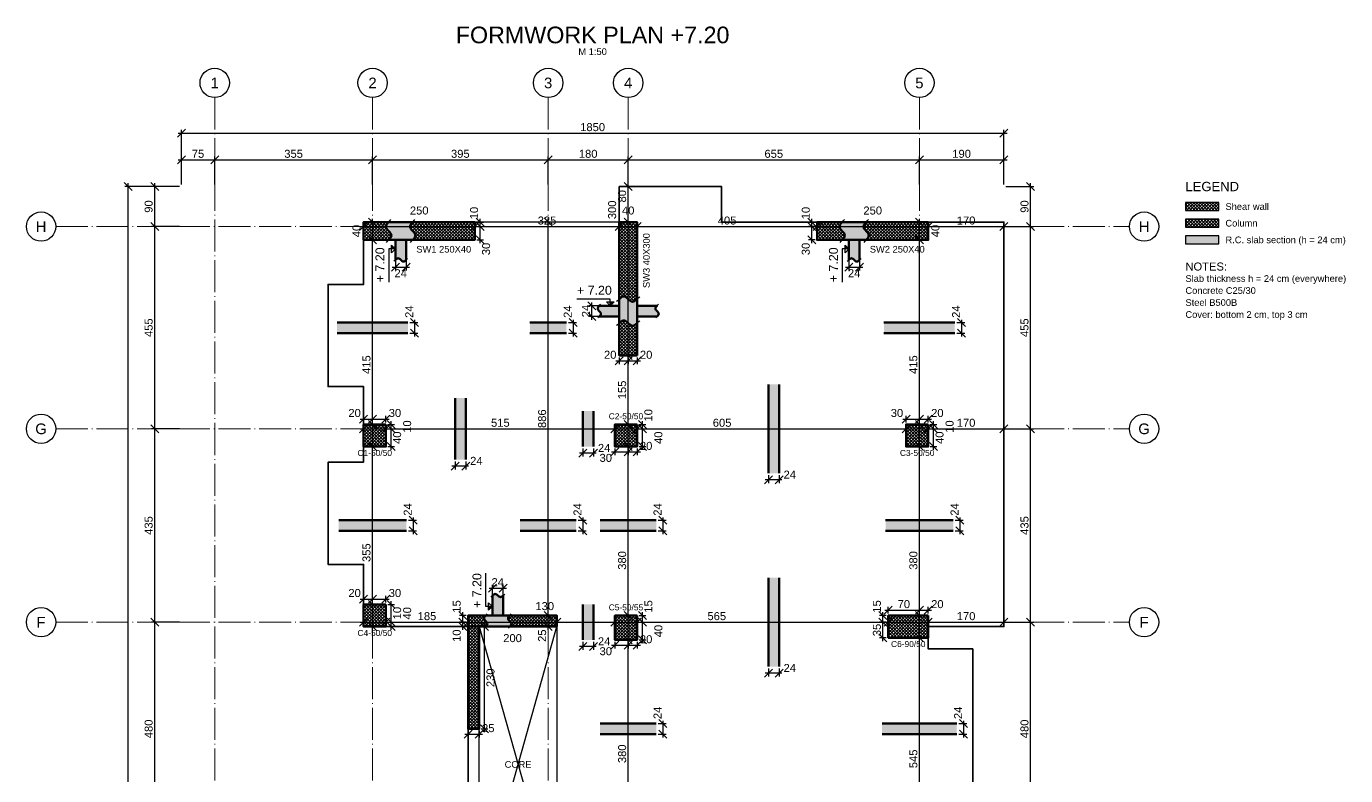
# Model space of a CAD drawing. Header units: millimetres. Extents: x -404 to 6018, y -5139 to 7890.
# Drawn here: x -349 to 2619, y 6205 to 7890 of the extents above; entities that cross this region are included whole.
import ezdxf
from ezdxf.enums import TextEntityAlignment as Align

# ---------------------------------------------------------------- set-up
doc = ezdxf.new("R2010")
doc.units = ezdxf.units.MM
doc.linetypes.add('ZWCAD_ISO04W100', pattern=[30.5, 24, -3, 0.5, -3])
for name, color, linetype, lineweight in [('AXIS LINES', 255, 'ZWCAD_ISO04W100', 13), ('COLUMN', 140, 'Continuous', 53), ('SLAB', 3, 'Continuous', 35), ('WALL', 10, 'Continuous', 53)]:
    doc.layers.add(name, color=color, linetype=linetype, lineweight=lineweight)
for name, color, linetype in [('FW_AXIS', 7, 'Continuous'), ('FW_COLUMN_HATCH', 8, 'Continuous'), ('FW_DIM', 7, 'Continuous'), ('FW_OPENING', 1, 'Continuous'), ('FW_SLAB_SECTION', 8, 'Continuous'), ('FW_TEXT', 7, 'Continuous'), ('FW_WALL_HATCH', 8, 'Continuous'), ('FW_WALL_SECTION', 8, 'Continuous'), ('OPENING', 7, 'Continuous')]:
    doc.layers.add(name, color=color, linetype=linetype)
doc.styles.add('REBAR_TXT', font='arial.ttf')
doc.styles.get("Standard").update_dxf_attribs({"font": 'arial.ttf'})
doc.dimstyles.new('FW_DIM', dxfattribs={"dimtxt": 18, "dimasz": 9, "dimexe": 7.5, "dimexo": 4.5, "dimgap": 4.5, "dimtad": 1, "dimdec": 0, "dimtxsty": 'Standard', "dimtsz": 9, "dimcen": 2.5, "dimdle": 7.5, "dimclrd": 256, "dimclre": 256, "dimclrt": 7, "dimazin": 3, "dimtfac": 1, "dimtmove": 2, "dimatfit": 3})

# ---------------------------------------------------------------- blocks, each defined once
blk = doc.blocks.new('_Oblique')
at = {"color": 0, "linetype": 'ByBlock', "lineweight": -2}
blk.add_line((-0.5, -0.5), (0.5, 0.5), dxfattribs=at)
blk = doc.blocks.new('*D154')
for p, q in [((402.5, 6550.1), (467.5, 6550.1)), ((410, 6554.6), (410, 6557.6)), ((460, 6554.6), (460, 6557.6))]:
    blk.add_line(p, q)
at = {"layer": 'Defpoints'}
for p in [(410, 6550.1), (410, 6550.1), (460, 6550.1)]:
    blk.add_point(p, dxfattribs=at)
at = {"layer": 'FW_DIM', "xscale": 18, "yscale": 18}
for p in [(410, 6550.1), (460, 6550.1)]:
    blk.add_blockref('_OBLIQUE', p, dxfattribs=at)
blk = doc.blocks.new('*D158')
for p, q in [((967.5, 6550.1), (1032.5, 6550.1)), ((975, 6554.6), (975, 6557.6)), ((1025, 6554.6), (1025, 6557.6))]:
    blk.add_line(p, q)
at = {"layer": 'Defpoints'}
for p in [(975, 6550.1), (975, 6550.1), (1025, 6550.1)]:
    blk.add_point(p, dxfattribs=at)
at = {"layer": 'FW_DIM', "xscale": 18, "yscale": 18}
for p in [(975, 6550.1), (1025, 6550.1)]:
    blk.add_blockref('_OBLIQUE', p, dxfattribs=at)
blk = doc.blocks.new('*D160')
for p, q in [((1582.5, 6550.1), (1687.5, 6550.1)), ((1590, 6554.6), (1590, 6557.6)), ((1680, 6554.6), (1680, 6557.6))]:
    blk.add_line(p, q)
at = {"layer": 'Defpoints'}
for p in [(1590, 6550.1), (1590, 6550.1), (1680, 6550.1)]:
    blk.add_point(p, dxfattribs=at)
at = {"layer": 'FW_DIM', "xscale": 18, "yscale": 18}
for p in [(1590, 6550.1), (1680, 6550.1)]:
    blk.add_blockref('_OBLIQUE', p, dxfattribs=at)
blk = doc.blocks.new('*D162')
for p, q in [((402.4, 6985.1), (467.5, 6985.1)), ((409.9, 6989.6), (409.9, 6992.6)), ((460, 6989.6), (460, 6992.6))]:
    blk.add_line(p, q)
at = {"layer": 'Defpoints'}
for p in [(409.9, 6985.1), (409.9, 6985.1), (460, 6985.1)]:
    blk.add_point(p, dxfattribs=at)
at = {"layer": 'FW_DIM', "xscale": 18, "yscale": 18}
for p in [(409.9, 6985.1), (460, 6985.1)]:
    blk.add_blockref('_OBLIQUE', p, dxfattribs=at)
blk = doc.blocks.new('*D164')
for p, q in [((967.5, 6985.1), (1032.5, 6985.1)), ((975, 6989.6), (975, 6992.6)), ((1025, 6989.6), (1025, 6992.6))]:
    blk.add_line(p, q)
at = {"layer": 'Defpoints'}
for p in [(975, 6985.1), (975, 6985.1), (1025, 6985.1)]:
    blk.add_point(p, dxfattribs=at)
at = {"layer": 'FW_DIM', "xscale": 18, "yscale": 18}
for p in [(975, 6985.1), (1025, 6985.1)]:
    blk.add_blockref('_OBLIQUE', p, dxfattribs=at)
blk = doc.blocks.new('*D166')
for p, q in [((1622.5, 6985.1), (1687.5, 6985.1)), ((1630, 6989.6), (1630, 6992.6)), ((1680, 6989.6), (1680, 6992.6))]:
    blk.add_line(p, q)
at = {"layer": 'Defpoints'}
for p in [(1630, 6985.1), (1630, 6985.1), (1680, 6985.1)]:
    blk.add_point(p, dxfattribs=at)
at = {"layer": 'FW_DIM', "xscale": 18, "yscale": 18}
for p in [(1630, 6985.1), (1680, 6985.1)]:
    blk.add_blockref('_OBLIQUE', p, dxfattribs=at)
blk = doc.blocks.new('*D184')
for p, q in [((425.5, 6590.1), (422.5, 6590.1)), ((430, 6532.6), (430, 6597.6)), ((425.5, 6540.1), (422.5, 6540.1))]:
    blk.add_line(p, q)
at = {"layer": 'Defpoints'}
for p in [(430, 6590.1), (430, 6540.1), (430, 6540.1)]:
    blk.add_point(p, dxfattribs=at)
at = {"layer": 'FW_DIM', "xscale": 18, "yscale": 18, "rotation": 90}
for p in [(430, 6590.1), (430, 6540.1)]:
    blk.add_blockref('_OBLIQUE', p, dxfattribs=at)
blk = doc.blocks.new('*D186')
for p, q in [((425.5, 6995.1), (422.5, 6995.1)), ((430, 6937.6), (430, 7002.6)), ((425.5, 6945.1), (422.5, 6945.1))]:
    blk.add_line(p, q)
at = {"layer": 'Defpoints'}
for p in [(430, 6995.1), (430, 6945.1), (430, 6945.1)]:
    blk.add_point(p, dxfattribs=at)
at = {"layer": 'FW_DIM', "xscale": 18, "yscale": 18, "rotation": 90}
for p in [(430, 6995.1), (430, 6945.1)]:
    blk.add_blockref('_OBLIQUE', p, dxfattribs=at)
blk = doc.blocks.new('*D202')
for p, q in [((1000.5, 6565.1), (997.5, 6565.1)), ((1005, 6502.6), (1005, 6572.6)), ((1000.5, 6510.1), (997.5, 6510.1))]:
    blk.add_line(p, q)
at = {"layer": 'Defpoints'}
for p in [(1005, 6565.1), (1005, 6510.1), (1005, 6510.1)]:
    blk.add_point(p, dxfattribs=at)
at = {"layer": 'FW_DIM', "xscale": 18, "yscale": 18, "rotation": 90}
for p in [(1005, 6565.1), (1005, 6510.1)]:
    blk.add_blockref('_OBLIQUE', p, dxfattribs=at)
blk = doc.blocks.new('*D204')
for p, q in [((1000.5, 6995.1), (997.5, 6995.1)), ((1005, 6937.6), (1005, 7002.6)), ((1000.5, 6945.1), (997.5, 6945.1))]:
    blk.add_line(p, q)
at = {"layer": 'Defpoints'}
for p in [(1005, 6995.1), (1005, 6945.1), (1005, 6945.1)]:
    blk.add_point(p, dxfattribs=at)
at = {"layer": 'FW_DIM', "xscale": 18, "yscale": 18, "rotation": 90}
for p in [(1005, 6995.1), (1005, 6945.1)]:
    blk.add_blockref('_OBLIQUE', p, dxfattribs=at)
blk = doc.blocks.new('*D214')
for p, q in [((1655.5, 6565.1), (1652.5, 6565.1)), ((1660, 6507.6), (1660, 6572.6)), ((1655.5, 6515.1), (1652.5, 6515.1))]:
    blk.add_line(p, q)
at = {"layer": 'Defpoints'}
for p in [(1660, 6565.1), (1660, 6515.1), (1660, 6515.1)]:
    blk.add_point(p, dxfattribs=at)
at = {"layer": 'FW_DIM', "xscale": 18, "yscale": 18, "rotation": 90}
for p in [(1660, 6565.1), (1660, 6515.1)]:
    blk.add_blockref('_OBLIQUE', p, dxfattribs=at)
blk = doc.blocks.new('*D216')
for p, q in [((1655.5, 6995.1), (1652.5, 6995.1)), ((1660, 6937.6), (1660, 7002.6)), ((1655.5, 6945.1), (1652.5, 6945.1))]:
    blk.add_line(p, q)
at = {"layer": 'Defpoints'}
for p in [(1660, 6995.1), (1660, 6945.1), (1660, 6945.1)]:
    blk.add_point(p, dxfattribs=at)
at = {"layer": 'FW_DIM', "xscale": 18, "yscale": 18, "rotation": 90}
for p in [(1660, 6995.1), (1660, 6945.1)]:
    blk.add_blockref('_OBLIQUE', p, dxfattribs=at)

msp = doc.modelspace()

# ---------------------------------------------------------------- hatches: boundary and pattern name
at = {"layer": 'FW_COLUMN_HATCH'}
h = msp.add_hatch(dxfattribs=at)
h.set_pattern_fill('ANSI37', scale=1.6)
h.paths.add_polyline_path([(2333.4, 7438.7), (2333.4, 7456.7), (2258.4, 7456.7), (2258.4, 7438.7), (2333.4, 7438.7)])
h = msp.add_hatch(dxfattribs=at)
h.set_pattern_fill('ANSI37', scale=1.6)
h.paths.add_polyline_path([(460, 6995.1), (460, 6945.1), (410, 6945.1), (410, 6995.1), (460, 6995.1), (460, 6995.1)])
h = msp.add_hatch(dxfattribs=at)
h.set_pattern_fill('ANSI37', scale=1.6)
h.paths.add_polyline_path([(1025, 6995.1), (1025, 6945.1), (975, 6945.1), (975, 6995.1), (1025, 6995.1), (1025, 6995.1)])
h = msp.add_hatch(dxfattribs=at)
h.set_pattern_fill('ANSI37', scale=1.6)
h.paths.add_polyline_path([(1680, 6995.1), (1680, 6945.1), (1630, 6945.1), (1630, 6995.1), (1680, 6995.1), (1680, 6995.1)])
h = msp.add_hatch(dxfattribs=at)
h.set_pattern_fill('ANSI37', scale=1.6)
h.paths.add_polyline_path([(460, 6590.1), (460, 6540.1), (410, 6540.1), (410, 6590.1), (460, 6590.1), (460, 6590.1)])
h = msp.add_hatch(dxfattribs=at)
h.set_pattern_fill('ANSI37', scale=1.6)
h.paths.add_polyline_path([(1025, 6565.1), (1025, 6510.1), (975, 6510.1), (975, 6565.1), (1025, 6565.1)])
h = msp.add_hatch(dxfattribs=at)
h.set_pattern_fill('ANSI37', scale=1.6)
h.paths.add_polyline_path([(1680, 6565.1), (1680, 6515.1), (1590, 6515.1), (1590, 6565.1), (1680, 6565.1)])
at = {"layer": 'FW_SLAB_SECTION'}
h = msp.add_hatch(color=8, dxfattribs=at)
h.dxf.hatch_style = 1
h.paths.add_polyline_path([(2333.4, 7401.2), (2333.4, 7419.2), (2258.4, 7419.2), (2258.4, 7401.2), (2333.4, 7401.2)])
h = msp.add_hatch(color=8, dxfattribs=at)
h.dxf.hatch_style = 1
h.paths.add_polyline_path([(509.6, 7200.6), (509.6, 7224.6), (350.4, 7224.6), (350.4, 7200.6), (509.6, 7200.6)])
h = msp.add_hatch(color=8, dxfattribs=at)
h.dxf.hatch_style = 1
h.paths.add_polyline_path([(866, 7200.6), (866, 7224.6), (784.1, 7224.6), (784.1, 7200.6), (866, 7200.6)])
h = msp.add_hatch(color=8, dxfattribs=at)
h.dxf.hatch_style = 1
h.paths.add_polyline_path([(1739.6, 7200.6), (1739.6, 7224.6), (1580.4, 7224.6), (1580.4, 7200.6), (1739.6, 7200.6)])
h = msp.add_hatch(color=8, dxfattribs=at)
h.dxf.hatch_style = 1
h.paths.add_polyline_path([(1344.5, 6885.1), (1344.5, 7085.1), (1320.5, 7085.1), (1320.5, 6885.1), (1344.5, 6885.1)])
h = msp.add_hatch(color=8, dxfattribs=at)
h.dxf.hatch_style = 1
h.paths.add_polyline_path([(639.5, 6916), (639.5, 7054.2), (615.5, 7054.2), (615.5, 6916), (639.5, 6916)])
h = msp.add_hatch(color=8, dxfattribs=at)
h.dxf.hatch_style = 1
h.paths.add_polyline_path([(927, 6945.1), (927, 7025.1), (903, 7025.1), (903, 6945.1), (927, 6945.1)])
h = msp.add_hatch(color=8, dxfattribs=at)
h.dxf.hatch_style = 1
h.paths.add_polyline_path([(506.1, 6755.6), (506.1, 6779.6), (353.9, 6779.6), (353.9, 6755.6), (506.1, 6755.6)])
h = msp.add_hatch(color=8, dxfattribs=at)
h.dxf.hatch_style = 1
h.paths.add_polyline_path([(888, 6755.6), (888, 6779.6), (762, 6779.6), (762, 6755.6), (888, 6755.6)])
h = msp.add_hatch(color=8, dxfattribs=at)
h.dxf.hatch_style = 1
h.paths.add_polyline_path([(1068, 6755.6), (1068, 6779.6), (942, 6779.6), (942, 6755.6), (1068, 6755.6)])
h = msp.add_hatch(color=8, dxfattribs=at)
h.dxf.hatch_style = 1
h.paths.add_polyline_path([(1736.1, 6755.6), (1736.1, 6779.6), (1583.9, 6779.6), (1583.9, 6755.6), (1736.1, 6755.6)])
h = msp.add_hatch(color=8, dxfattribs=at)
h.dxf.hatch_style = 1
h.paths.add_polyline_path([(1344.5, 6450.1), (1344.5, 6650.1), (1320.5, 6650.1), (1320.5, 6450.1), (1344.5, 6450.1)])
h = msp.add_hatch(color=8, dxfattribs=at)
h.dxf.hatch_style = 1
h.paths.add_polyline_path([(927, 6510.1), (927, 6590.1), (903, 6590.1), (903, 6510.1), (927, 6510.1)])
h = msp.add_hatch(color=8, dxfattribs=at)
h.dxf.hatch_style = 1
h.paths.add_polyline_path([(1068, 6298.1), (1068, 6322.1), (942, 6322.1), (942, 6298.1), (1068, 6298.1)])
h = msp.add_hatch(color=8, dxfattribs=at)
h.dxf.hatch_style = 1
h.paths.add_polyline_path([(1744, 6298.1), (1744, 6322.1), (1576, 6322.1), (1576, 6298.1), (1744, 6298.1)])
at = {"layer": 'FW_WALL_HATCH'}
h = msp.add_hatch(dxfattribs=at)
h.set_pattern_fill('ANSI37', scale=1.6)
h.paths.add_polyline_path([(2333.4, 7476.2), (2333.4, 7494.2), (2258.4, 7494.2), (2258.4, 7476.2), (2333.4, 7476.2)])
h = msp.add_hatch(dxfattribs=at)
h.set_pattern_fill('ANSI37', scale=1.6)
h.paths.add_polyline_path([(410, 7410.1), (410, 7450.1), (466.3, 7450.1), (464, 7447.6), (462.1, 7445.1), (460.8, 7442.6), (460.3, 7440.1), (460.8, 7437.6), (462.1, 7435.1), (464, 7432.6), (466.3, 7430.1), (468.6, 7427.6), (470.6, 7425.1), (471.9, 7422.6), (472.3, 7420.1), (471.9, 7417.6), (470.6, 7415.1), (468.6, 7412.6), (466.3, 7410.1), (410, 7410.1)])
h = msp.add_hatch(dxfattribs=at)
h.set_pattern_fill('ANSI37', scale=1.6)
h.paths.add_polyline_path([(660, 7410.1), (520.3, 7410.1), (522.6, 7412.6), (524.6, 7415.1), (525.9, 7417.6), (526.3, 7420.1), (525.9, 7422.6), (524.6, 7425.1), (522.6, 7427.6), (520.3, 7430.1), (518, 7432.6), (516.1, 7435.1), (514.8, 7437.6), (514.3, 7440.1), (514.8, 7442.6), (516.1, 7445.1), (518, 7447.6), (520.3, 7450.1), (660, 7450.1), (660, 7410.1)])
h = msp.add_hatch(dxfattribs=at)
h.set_pattern_fill('ANSI37', scale=1.6)
h.paths.add_polyline_path([(985, 7450.1), (1025, 7450.1), (1025, 7277.1), (1022.5, 7274.8), (1020, 7272.9), (1017.5, 7271.6), (1015, 7271.1), (1012.5, 7271.6), (1010, 7272.9), (1007.5, 7274.8), (1005, 7277.1), (1002.5, 7279.4), (1000, 7281.4), (997.5, 7282.7), (995, 7283.1), (992.5, 7282.7), (990, 7281.4), (987.5, 7279.4), (985, 7277.1), (985, 7262.1), (985, 7262.1), (985, 7450.1)])
h = msp.add_hatch(dxfattribs=at)
h.set_pattern_fill('ANSI37', scale=1.6)
h.paths.add_polyline_path([(1430, 7410.1), (1430, 7450.1), (1486.3, 7450.1), (1484, 7447.6), (1482.1, 7445.1), (1480.8, 7442.6), (1480.3, 7440.1), (1480.8, 7437.6), (1482.1, 7435.1), (1484, 7432.6), (1486.3, 7430.1), (1488.6, 7427.6), (1490.6, 7425.1), (1491.9, 7422.6), (1492.3, 7420.1), (1491.9, 7417.6), (1490.6, 7415.1), (1488.6, 7412.6), (1486.3, 7410.1), (1430, 7410.1)])
h = msp.add_hatch(dxfattribs=at)
h.set_pattern_fill('ANSI37', scale=1.6)
h.paths.add_polyline_path([(1680, 7410.1), (1540.3, 7410.1), (1542.6, 7412.6), (1544.6, 7415.1), (1545.9, 7417.6), (1546.3, 7420.1), (1545.9, 7422.6), (1544.6, 7425.1), (1542.6, 7427.6), (1540.3, 7430.1), (1538, 7432.6), (1536.1, 7435.1), (1534.8, 7437.6), (1534.3, 7440.1), (1534.8, 7442.6), (1536.1, 7445.1), (1538, 7447.6), (1540.3, 7450.1), (1680, 7450.1), (1680, 7410.1)])
h = msp.add_hatch(dxfattribs=at)
h.set_pattern_fill('ANSI37', scale=1.6)
h.paths.add_polyline_path([(985, 7150.1), (985, 7238.1), (985, 7238.1), (985, 7223.1), (987.5, 7225.4), (990, 7227.4), (992.5, 7228.7), (995, 7229.1), (997.5, 7228.7), (1000, 7227.4), (1002.5, 7225.4), (1005, 7223.1), (1007.5, 7220.8), (1010, 7218.9), (1012.5, 7217.6), (1015, 7217.1), (1017.5, 7217.6), (1020, 7218.9), (1022.5, 7220.8), (1025, 7223.1), (1025, 7150.1), (985, 7150.1)])
h = msp.add_hatch(dxfattribs=at)
h.set_pattern_fill('ANSI37', scale=1.6)
h.paths.add_polyline_path([(644.9, 6565.1), (699.6, 6565.1), (699.6, 6565.1), (684.6, 6565.1), (683.1, 6563.5), (681.9, 6562), (681.1, 6560.4), (680.8, 6558.9), (681.1, 6557.3), (681.9, 6555.7), (683.1, 6554.2), (684.6, 6552.6), (686, 6551), (687.2, 6549.5), (688, 6547.9), (688.3, 6546.4), (688, 6544.8), (687.2, 6543.2), (686, 6541.7), (684.6, 6540.1), (669.9, 6540.1), (669.9, 6310.1), (644.9, 6310.1), (644.9, 6540.1), (644.9, 6565.1)])
h = msp.add_hatch(dxfattribs=at)
h.set_pattern_fill('ANSI37', scale=1.6)
h.paths.add_polyline_path([(844.9, 6565.1), (844.9, 6540.1), (738.6, 6540.1), (740, 6541.7), (741.2, 6543.2), (742, 6544.8), (742.3, 6546.4), (742, 6547.9), (741.2, 6549.5), (740, 6551), (738.6, 6552.6), (737.1, 6554.2), (735.9, 6555.7), (735.1, 6557.3), (734.8, 6558.9), (735.1, 6560.4), (735.9, 6562), (737.1, 6563.5), (738.6, 6565.1), (723.6, 6565.1), (723.6, 6565.1), (844.9, 6565.1)])
at = {"layer": 'FW_WALL_SECTION'}
h = msp.add_hatch(color=8, dxfattribs=at)
h.dxf.hatch_style = 1
h.paths.add_polyline_path([(505.3, 7365.1), (503.8, 7363.7), (502.3, 7362.6), (500.8, 7361.8), (499.3, 7361.5), (497.8, 7361.8), (496.3, 7362.6), (494.8, 7363.7), (493.3, 7365.1), (491.8, 7366.5), (490.3, 7367.7), (488.8, 7368.4), (487.3, 7368.7), (485.8, 7368.4), (484.3, 7367.7), (482.8, 7366.5), (481.3, 7365.1), (481.3, 7410.1), (466.3, 7410.1), (468.6, 7412.6), (470.6, 7415.1), (471.9, 7417.6), (472.3, 7420.1), (471.9, 7422.6), (470.6, 7425.1), (468.6, 7427.6), (466.3, 7430.1), (464, 7432.6), (462.1, 7435.1), (460.8, 7437.6), (460.3, 7440.1), (460.8, 7442.6), (462.1, 7445.1), (464, 7447.6), (466.3, 7450.1), (520.3, 7450.1), (518, 7447.6), (516.1, 7445.1), (514.8, 7442.6), (514.3, 7440.1), (514.8, 7437.6), (516.1, 7435.1), (518, 7432.6), (520.3, 7430.1), (522.6, 7427.6), (524.6, 7425.1), (525.9, 7422.6), (526.3, 7420.1), (525.9, 7417.6), (524.6, 7415.1), (522.6, 7412.6), (520.3, 7410.1), (505.3, 7410.1), (505.3, 7365.1)])
h = msp.add_hatch(color=8, dxfattribs=at)
h.dxf.hatch_style = 1
h.paths.add_polyline_path([(1525.3, 7365.1), (1523.8, 7363.7), (1522.3, 7362.6), (1520.8, 7361.8), (1519.3, 7361.5), (1517.8, 7361.8), (1516.3, 7362.6), (1514.8, 7363.7), (1513.3, 7365.1), (1511.8, 7366.5), (1510.3, 7367.7), (1508.8, 7368.4), (1507.3, 7368.7), (1505.8, 7368.4), (1504.3, 7367.7), (1502.8, 7366.5), (1501.3, 7365.1), (1501.3, 7410.1), (1486.3, 7410.1), (1488.6, 7412.6), (1490.6, 7415.1), (1491.9, 7417.6), (1492.3, 7420.1), (1491.9, 7422.6), (1490.6, 7425.1), (1488.6, 7427.6), (1486.3, 7430.1), (1484, 7432.6), (1482.1, 7435.1), (1480.8, 7437.6), (1480.3, 7440.1), (1480.8, 7442.6), (1482.1, 7445.1), (1484, 7447.6), (1486.3, 7450.1), (1540.3, 7450.1), (1538, 7447.6), (1536.1, 7445.1), (1534.8, 7442.6), (1534.3, 7440.1), (1534.8, 7437.6), (1536.1, 7435.1), (1538, 7432.6), (1540.3, 7430.1), (1542.6, 7427.6), (1544.6, 7425.1), (1545.9, 7422.6), (1546.3, 7420.1), (1545.9, 7417.6), (1544.6, 7415.1), (1542.6, 7412.6), (1540.3, 7410.1), (1525.3, 7410.1), (1525.3, 7365.1)])
h = msp.add_hatch(color=7, dxfattribs=at)
h.dxf.hatch_style = 1
h.paths.add_polyline_path([(481.3, 7389.9), (472.8, 7398.4), (472.8, 7389.9)])
h = msp.add_hatch(color=7, dxfattribs=at)
h.dxf.hatch_style = 1
h.paths.add_polyline_path([(1501.3, 7389.9), (1492.8, 7398.4), (1492.8, 7389.9)])
h = msp.add_hatch(color=8, dxfattribs=at)
h.dxf.hatch_style = 1
h.paths.add_polyline_path([(1025, 7238.1), (1025, 7223.1), (1022.5, 7220.8), (1020, 7218.9), (1017.5, 7217.6), (1015, 7217.1), (1012.5, 7217.6), (1010, 7218.9), (1007.5, 7220.8), (1005, 7223.1), (1002.5, 7225.4), (1000, 7227.4), (997.5, 7228.7), (995, 7229.1), (992.5, 7228.7), (990, 7227.4), (987.5, 7225.4), (985, 7223.1), (985, 7238.1), (940, 7238.1), (941.4, 7239.6), (942.5, 7241.1), (943.3, 7242.6), (943.6, 7244.1), (943.3, 7245.6), (942.5, 7247.1), (941.4, 7248.6), (940, 7250.1), (938.6, 7251.6), (937.5, 7253.1), (936.7, 7254.6), (936.4, 7256.1), (936.7, 7257.6), (937.5, 7259.1), (938.6, 7260.6), (940, 7262.1), (985, 7262.1), (985, 7277.1), (987.5, 7279.4), (990, 7281.4), (992.5, 7282.7), (995, 7283.1), (997.5, 7282.7), (1000, 7281.4), (1002.5, 7279.4), (1005, 7277.1), (1007.5, 7274.8), (1010, 7272.9), (1012.5, 7271.6), (1015, 7271.1), (1017.5, 7271.6), (1020, 7272.9), (1022.5, 7274.8), (1025, 7277.1), (1025, 7262.1), (1070, 7262.1), (1068.6, 7260.6), (1067.5, 7259.1), (1066.7, 7257.6), (1066.4, 7256.1), (1066.7, 7254.6), (1067.5, 7253.1), (1068.6, 7251.6), (1070, 7250.1), (1071.4, 7248.6), (1072.5, 7247.1), (1073.3, 7245.6), (1073.6, 7244.1), (1073.3, 7242.6), (1072.5, 7241.1), (1071.4, 7239.6), (1070, 7238.1), (1025, 7238.1)])
h = msp.add_hatch(color=7, dxfattribs=at)
h.dxf.hatch_style = 1
h.paths.add_polyline_path([(964.8, 7262.1), (973.3, 7270.7), (964.8, 7270.7)])
h = msp.add_hatch(color=8, dxfattribs=at)
h.dxf.hatch_style = 1
h.paths.add_polyline_path([(684.6, 6540.1), (686, 6541.7), (687.2, 6543.2), (688, 6544.8), (688.3, 6546.4), (688, 6547.9), (687.2, 6549.5), (686, 6551), (684.6, 6552.6), (683.1, 6554.2), (681.9, 6555.7), (681.1, 6557.3), (680.8, 6558.9), (681.1, 6560.4), (681.9, 6562), (683.1, 6563.5), (684.6, 6565.1), (699.6, 6565.1), (699.6, 6610.1), (701.1, 6611.5), (702.6, 6612.7), (704.1, 6613.4), (705.6, 6613.7), (707.1, 6613.4), (708.6, 6612.7), (710.1, 6611.5), (711.6, 6610.1), (713.1, 6608.7), (714.6, 6607.6), (716.1, 6606.8), (717.6, 6606.5), (719.1, 6606.8), (720.6, 6607.6), (722.1, 6608.7), (723.6, 6610.1), (723.6, 6565.1), (738.6, 6565.1), (737.1, 6563.5), (735.9, 6562), (735.1, 6560.4), (734.8, 6558.9), (735.1, 6557.3), (735.9, 6555.7), (737.1, 6554.2), (738.6, 6552.6), (740, 6551), (741.2, 6549.5), (742, 6547.9), (742.3, 6546.4), (742, 6544.8), (741.2, 6543.2), (740, 6541.7), (738.6, 6540.1), (684.6, 6540.1)])
h = msp.add_hatch(color=7, dxfattribs=at)
h.dxf.hatch_style = 1
h.paths.add_polyline_path([(699.6, 6585.4), (691, 6576.8), (691, 6585.4)])

# ---------------------------------------------------------------- linework, layer by layer
at = {"layer": 'AXIS LINES', "color": 0, "ltscale": 3}
for points in [[(75, 7730.2), (75, 4190)], [(430, 7730.2), (430, 4190)], [(825, 7730.2), (825, 4190)], [(1005, 7730.2), (1005, 4190)], [(1660, 7730.2), (1660, 4190)], [(-282.6, 7440.1), (2132.4, 7440.1)], [(-282.6, 6985.1), (2132.4, 6985.1)], [(-282.6, 6550.1), (2132.4, 6550.1)]]:
    msp.add_lwpolyline(points, dxfattribs=at)
at = {"layer": 'COLUMN', "ltscale": 0.08}
for points in [[(460, 6995.1), (460, 6945.1), (410, 6945.1), (410, 6995.1), (460, 6995.1)], [(1025, 6995.1), (1025, 6945.1), (975, 6945.1), (975, 6995.1), (1025, 6995.1)], [(1680, 6995.1), (1680, 6945.1), (1630, 6945.1), (1630, 6995.1), (1680, 6995.1)], [(460, 6590.1), (460, 6540.1), (410, 6540.1), (410, 6590.1), (460, 6590.1)], [(1025, 6565.1), (1025, 6510.1), (975, 6510.1), (975, 6565.1), (1025, 6565.1)]]:
    msp.add_lwpolyline(points, dxfattribs=at)
msp.add_lwpolyline([(1680, 6565.1), (1590, 6565.1), (1590, 6515.1), (1680, 6515.1)], close=True, dxfattribs=at)
at = {"layer": 'FW_AXIS'}
for centre in [(75, 7763.2), (430, 7763.2), (825, 7763.2), (1005, 7763.2), (1660, 7763.2), (-315.6, 7440.1), (2165.4, 7440.1), (-315.6, 6985.1), (2165.4, 6985.1), (-315.6, 6550.1), (2165.4, 6550.1)]:
    msp.add_circle(centre, 33, dxfattribs=at)
at = {"layer": 'FW_OPENING'}
for p, q in [((669.9, 5920.1), (844.9, 6540.1)), ((669.9, 6540.1), (844.9, 5920.1))]:
    msp.add_line(p, q, dxfattribs=at)
at = {"layer": 'FW_SLAB_SECTION', "color": 7, "lineweight": 50}
for p, q in [((350.4, 7224.6), (509.6, 7224.6)), ((784.1, 7224.6), (866, 7224.6)), ((1580.4, 7224.6), (1739.6, 7224.6)), ((350.4, 7200.6), (509.6, 7200.6)), ((784.1, 7200.6), (866, 7200.6)), ((1580.4, 7200.6), (1739.6, 7200.6)), ((1320.5, 6885.1), (1320.5, 7085.1)), ((1344.5, 6885.1), (1344.5, 7085.1)), ((615.5, 6916), (615.5, 7054.2)), ((639.5, 6916), (639.5, 7054.2)), ((903, 6945.1), (903, 7025.1)), ((927, 6945.1), (927, 7025.1)), ((353.9, 6779.6), (506.1, 6779.6)), ((762, 6779.6), (888, 6779.6)), ((942, 6779.6), (1068, 6779.6)), ((1583.9, 6779.6), (1736.1, 6779.6)), ((353.9, 6755.6), (506.1, 6755.6)), ((762, 6755.6), (888, 6755.6)), ((942, 6755.6), (1068, 6755.6)), ((1583.9, 6755.6), (1736.1, 6755.6)), ((1320.5, 6450.1), (1320.5, 6650.1)), ((1344.5, 6450.1), (1344.5, 6650.1)), ((903, 6510.1), (903, 6590.1)), ((927, 6510.1), (927, 6590.1)), ((942, 6322.1), (1068, 6322.1)), ((1576, 6322.1), (1744, 6322.1)), ((942, 6298.1), (1068, 6298.1)), ((1576, 6298.1), (1744, 6298.1))]:
    msp.add_line(p, q, dxfattribs=at)
at = {"layer": 'FW_TEXT'}
for points in [[(2333.4, 7476.2), (2333.4, 7494.2), (2258.4, 7494.2), (2258.4, 7476.2), (2333.4, 7476.2)], [(2333.4, 7438.7), (2333.4, 7456.7), (2258.4, 7456.7), (2258.4, 7438.7), (2333.4, 7438.7)], [(2333.4, 7401.2), (2333.4, 7419.2), (2258.4, 7419.2), (2258.4, 7401.2), (2333.4, 7401.2)]]:
    msp.add_lwpolyline(points, close=True, dxfattribs=at)
at = {"layer": 'FW_WALL_SECTION', "lineweight": 25}
for points in [[(461.5, 7404.1), (463.8, 7407.4), (466.8, 7410.6), (469.7, 7413.9), (471.7, 7417.1), (472.3, 7420.4), (471.4, 7423.6), (469.3, 7426.9), (466.3, 7430.1), (463.4, 7433.4), (461.2, 7436.6), (460.3, 7439.9), (461, 7443.1), (463, 7446.4), (465.9, 7449.6), (468.8, 7452.9), (471.2, 7456.1)], [(515.5, 7404.1), (517.8, 7407.4), (520.8, 7410.6), (523.7, 7413.9), (525.7, 7417.1), (526.3, 7420.4), (525.4, 7423.6), (523.3, 7426.9), (520.3, 7430.1), (517.4, 7433.4), (515.2, 7436.6), (514.3, 7439.9), (515, 7443.1), (517, 7446.4), (519.9, 7449.6), (522.8, 7452.9), (525.2, 7456.1)], [(1481.5, 7404.1), (1483.8, 7407.4), (1486.8, 7410.6), (1489.7, 7413.9), (1491.7, 7417.1), (1492.3, 7420.4), (1491.4, 7423.6), (1489.3, 7426.9), (1486.3, 7430.1), (1483.4, 7433.4), (1481.2, 7436.6), (1480.3, 7439.9), (1481, 7443.1), (1483, 7446.4), (1485.9, 7449.6), (1488.8, 7452.9), (1491.2, 7456.1)], [(1535.5, 7404.1), (1537.8, 7407.4), (1540.8, 7410.6), (1543.7, 7413.9), (1545.7, 7417.1), (1546.3, 7420.4), (1545.4, 7423.6), (1543.3, 7426.9), (1540.3, 7430.1), (1537.4, 7433.4), (1535.2, 7436.6), (1534.3, 7439.9), (1535, 7443.1), (1537, 7446.4), (1539.9, 7449.6), (1542.8, 7452.9), (1545.2, 7456.1)], [(477.7, 7362.2), (479.7, 7363.6), (481.6, 7365.4), (483.6, 7367.1), (485.5, 7368.3), (487.5, 7368.7), (489.4, 7368.2), (491.4, 7366.9), (493.3, 7365.1), (495.3, 7363.4), (497.2, 7362), (499.2, 7361.5), (501.1, 7361.9), (503.1, 7363.1), (505, 7364.8), (507, 7366.6), (508.9, 7368)], [(1497.7, 7362.2), (1499.7, 7363.6), (1501.6, 7365.4), (1503.6, 7367.1), (1505.5, 7368.3), (1507.5, 7368.7), (1509.4, 7368.2), (1511.4, 7366.9), (1513.3, 7365.1), (1515.3, 7363.4), (1517.2, 7362), (1519.2, 7361.5), (1521.1, 7361.9), (1523.1, 7363.1), (1525, 7364.8), (1527, 7366.6), (1528.9, 7368)], [(979, 7272.3), (982.2, 7274.6), (985.5, 7277.6), (988.8, 7280.4), (992, 7282.5), (995.2, 7283.1), (998.5, 7282.2), (1001.8, 7280), (1005, 7277.1), (1008.2, 7274.2), (1011.5, 7272), (1014.8, 7271.1), (1018, 7271.8), (1021.2, 7273.8), (1024.5, 7276.6), (1027.8, 7279.6), (1031, 7282)], [(937.1, 7234.5), (938.5, 7236.5), (940.3, 7238.4), (942, 7240.4), (943.2, 7242.3), (943.6, 7244.3), (943.1, 7246.2), (941.8, 7248.2), (940, 7250.1), (938.2, 7252.1), (936.9, 7254), (936.4, 7256), (936.8, 7257.9), (938, 7259.9), (939.7, 7261.8), (941.5, 7263.8), (942.9, 7265.7)], [(1067.1, 7234.5), (1068.5, 7236.5), (1070.3, 7238.4), (1072, 7240.4), (1073.2, 7242.3), (1073.6, 7244.3), (1073.1, 7246.2), (1071.8, 7248.2), (1070, 7250.1), (1068.2, 7252.1), (1066.9, 7254), (1066.4, 7256), (1066.8, 7257.9), (1068, 7259.9), (1069.7, 7261.8), (1071.5, 7263.8), (1072.9, 7265.7)], [(979, 7218.3), (982.2, 7220.6), (985.5, 7223.6), (988.8, 7226.4), (992, 7228.5), (995.2, 7229.1), (998.5, 7228.2), (1001.8, 7226), (1005, 7223.1), (1008.2, 7220.2), (1011.5, 7218), (1014.8, 7217.1), (1018, 7217.8), (1021.2, 7219.8), (1024.5, 7222.6), (1027.8, 7225.6), (1031, 7228)], [(696, 6607.2), (697.9, 6608.6), (699.9, 6610.4), (701.8, 6612.1), (703.8, 6613.3), (705.7, 6613.7), (707.7, 6613.2), (709.6, 6611.9), (711.6, 6610.1), (713.5, 6608.4), (715.5, 6607), (717.4, 6606.5), (719.4, 6606.9), (721.3, 6608.1), (723.3, 6609.8), (725.2, 6611.6), (727.2, 6613)], [(681.5, 6536.4), (683, 6538.4), (684.9, 6540.4), (686.7, 6542.5), (687.9, 6544.5), (688.3, 6546.5), (687.8, 6548.5), (686.4, 6550.6), (684.6, 6552.6), (682.7, 6554.6), (681.4, 6556.7), (680.8, 6558.7), (681.2, 6560.7), (682.5, 6562.8), (684.3, 6564.8), (686.1, 6566.8), (687.6, 6568.9)], [(735.5, 6536.4), (737, 6538.4), (738.9, 6540.4), (740.7, 6542.5), (741.9, 6544.5), (742.3, 6546.5), (741.8, 6548.5), (740.4, 6550.6), (738.6, 6552.6), (736.7, 6554.6), (735.4, 6556.7), (734.8, 6558.7), (735.2, 6560.7), (736.5, 6562.8), (738.3, 6564.8), (740.1, 6566.8), (741.6, 6568.9)]]:
    msp.add_lwpolyline(points, dxfattribs=at)
at = {"layer": 'FW_WALL_SECTION', "lineweight": 50}
for points in [[(505.3, 7365.1), (503.8, 7363.7), (502.3, 7362.6), (500.8, 7361.8), (499.3, 7361.5), (497.8, 7361.8), (496.3, 7362.6), (494.8, 7363.7), (493.3, 7365.1), (491.8, 7366.5), (490.3, 7367.7), (488.8, 7368.4), (487.3, 7368.7), (485.8, 7368.4), (484.3, 7367.7), (482.8, 7366.5), (481.3, 7365.1), (481.3, 7410.1), (466.3, 7410.1), (468.6, 7412.6), (470.6, 7415.1), (471.9, 7417.6), (472.3, 7420.1), (471.9, 7422.6), (470.6, 7425.1), (468.6, 7427.6), (466.3, 7430.1), (464, 7432.6), (462.1, 7435.1), (460.8, 7437.6), (460.3, 7440.1), (460.8, 7442.6), (462.1, 7445.1), (464, 7447.6), (466.3, 7450.1), (520.3, 7450.1), (518, 7447.6), (516.1, 7445.1), (514.8, 7442.6), (514.3, 7440.1), (514.8, 7437.6), (516.1, 7435.1), (518, 7432.6), (520.3, 7430.1), (522.6, 7427.6), (524.6, 7425.1), (525.9, 7422.6), (526.3, 7420.1), (525.9, 7417.6), (524.6, 7415.1), (522.6, 7412.6), (520.3, 7410.1), (505.3, 7410.1), (505.3, 7365.1)], [(1525.3, 7365.1), (1523.8, 7363.7), (1522.3, 7362.6), (1520.8, 7361.8), (1519.3, 7361.5), (1517.8, 7361.8), (1516.3, 7362.6), (1514.8, 7363.7), (1513.3, 7365.1), (1511.8, 7366.5), (1510.3, 7367.7), (1508.8, 7368.4), (1507.3, 7368.7), (1505.8, 7368.4), (1504.3, 7367.7), (1502.8, 7366.5), (1501.3, 7365.1), (1501.3, 7410.1), (1486.3, 7410.1), (1488.6, 7412.6), (1490.6, 7415.1), (1491.9, 7417.6), (1492.3, 7420.1), (1491.9, 7422.6), (1490.6, 7425.1), (1488.6, 7427.6), (1486.3, 7430.1), (1484, 7432.6), (1482.1, 7435.1), (1480.8, 7437.6), (1480.3, 7440.1), (1480.8, 7442.6), (1482.1, 7445.1), (1484, 7447.6), (1486.3, 7450.1), (1540.3, 7450.1), (1538, 7447.6), (1536.1, 7445.1), (1534.8, 7442.6), (1534.3, 7440.1), (1534.8, 7437.6), (1536.1, 7435.1), (1538, 7432.6), (1540.3, 7430.1), (1542.6, 7427.6), (1544.6, 7425.1), (1545.9, 7422.6), (1546.3, 7420.1), (1545.9, 7417.6), (1544.6, 7415.1), (1542.6, 7412.6), (1540.3, 7410.1), (1525.3, 7410.1), (1525.3, 7365.1)], [(1025, 7238.1), (1025, 7223.1), (1022.5, 7220.8), (1020, 7218.9), (1017.5, 7217.6), (1015, 7217.1), (1012.5, 7217.6), (1010, 7218.9), (1007.5, 7220.8), (1005, 7223.1), (1002.5, 7225.4), (1000, 7227.4), (997.5, 7228.7), (995, 7229.1), (992.5, 7228.7), (990, 7227.4), (987.5, 7225.4), (985, 7223.1), (985, 7238.1), (940, 7238.1), (941.4, 7239.6), (942.5, 7241.1), (943.3, 7242.6), (943.6, 7244.1), (943.3, 7245.6), (942.5, 7247.1), (941.4, 7248.6), (940, 7250.1), (938.6, 7251.6), (937.5, 7253.1), (936.7, 7254.6), (936.4, 7256.1), (936.7, 7257.6), (937.5, 7259.1), (938.6, 7260.6), (940, 7262.1), (985, 7262.1), (985, 7277.1), (987.5, 7279.4), (990, 7281.4), (992.5, 7282.7), (995, 7283.1), (997.5, 7282.7), (1000, 7281.4), (1002.5, 7279.4), (1005, 7277.1), (1007.5, 7274.8), (1010, 7272.9), (1012.5, 7271.6), (1015, 7271.1), (1017.5, 7271.6), (1020, 7272.9), (1022.5, 7274.8), (1025, 7277.1), (1025, 7262.1), (1070, 7262.1), (1068.6, 7260.6), (1067.5, 7259.1), (1066.7, 7257.6), (1066.4, 7256.1), (1066.7, 7254.6), (1067.5, 7253.1), (1068.6, 7251.6), (1070, 7250.1), (1071.4, 7248.6), (1072.5, 7247.1), (1073.3, 7245.6), (1073.6, 7244.1), (1073.3, 7242.6), (1072.5, 7241.1), (1071.4, 7239.6), (1070, 7238.1), (1025, 7238.1)], [(684.6, 6540.1), (686, 6541.7), (687.2, 6543.2), (688, 6544.8), (688.3, 6546.4), (688, 6547.9), (687.2, 6549.5), (686, 6551), (684.6, 6552.6), (683.1, 6554.2), (681.9, 6555.7), (681.1, 6557.3), (680.8, 6558.9), (681.1, 6560.4), (681.9, 6562), (683.1, 6563.5), (684.6, 6565.1), (699.6, 6565.1), (699.6, 6610.1), (701.1, 6611.5), (702.6, 6612.7), (704.1, 6613.4), (705.6, 6613.7), (707.1, 6613.4), (708.6, 6612.7), (710.1, 6611.5), (711.6, 6610.1), (713.1, 6608.7), (714.6, 6607.6), (716.1, 6606.8), (717.6, 6606.5), (719.1, 6606.8), (720.6, 6607.6), (722.1, 6608.7), (723.6, 6610.1), (723.6, 6565.1), (738.6, 6565.1), (737.1, 6563.5), (735.9, 6562), (735.1, 6560.4), (734.8, 6558.9), (735.1, 6557.3), (735.9, 6555.7), (737.1, 6554.2), (738.6, 6552.6), (740, 6551), (741.2, 6549.5), (742, 6547.9), (742.3, 6546.4), (742, 6544.8), (741.2, 6543.2), (740, 6541.7), (738.6, 6540.1), (684.6, 6540.1)]]:
    msp.add_lwpolyline(points, close=True, dxfattribs=at)
at = {"layer": 'FW_WALL_SECTION'}
for points in [[(481.3, 7389.9), (466.3, 7389.9), (466.3, 7314.9)], [(1501.3, 7389.9), (1486.3, 7389.9), (1486.3, 7314.9)], [(964.8, 7262.1), (964.8, 7277.1), (889.8, 7277.1)], [(699.6, 6585.4), (684.6, 6585.4), (684.6, 6660.4)]]:
    msp.add_lwpolyline(points, dxfattribs=at)
for points in [[(481.3, 7389.9), (472.8, 7381.3), (472.8, 7398.4)], [(1501.3, 7389.9), (1492.8, 7381.3), (1492.8, 7398.4)], [(964.8, 7262.1), (956.2, 7270.7), (973.3, 7270.7)], [(699.6, 6585.4), (691, 6576.8), (691, 6593.9)]]:
    msp.add_lwpolyline(points, close=True, dxfattribs=at)
at = {"layer": 'OPENING'}
msp.add_lwpolyline([(844.9, 5920.1), (669.9, 5920.1), (669.9, 6540.1), (844.9, 6540.1)], close=True, dxfattribs=at)
at = {"layer": 'SLAB', "ltscale": 0.08}
msp.add_lwpolyline([(1780, 5970), (1779.9, 6490.1), (1679.9, 6490.1), (1679.9, 6540.1), (1850, 6540.1), (1850, 7450.1), (1215, 7450.1), (1215, 7530.2), (985, 7530.2), (985.1, 7450.8), (410, 7450.1), (410, 7310), (330, 7310), (329.9, 7080.1), (410, 7080.1), (409.9, 6910.1), (330, 6910), (329.9, 6680.1), (410, 6680.1), (410, 6540.1), (644.9, 6540.1), (644.9, 6080.1)], dxfattribs=at)
at = {"layer": 'WALL', "ltscale": 0.08}
for points in [[(660, 7450.1), (410, 7450.1), (410, 7410.1), (660, 7410.1), (660, 7450.1)], [(1025, 7150.1), (1025, 7450.1), (985, 7450.1), (985, 7150.1), (1025, 7150.1)], [(1680, 7450.1), (1430, 7450.1), (1430, 7410.1), (1680, 7410.1), (1680, 7450.1)]]:
    msp.add_lwpolyline(points, dxfattribs=at)
for points in [[(844.9, 6540.1), (644.9, 6540.1), (644.9, 6565.1), (844.9, 6565.1)], [(644.9, 6540.1), (669.9, 6540.1), (669.9, 6310.1), (644.9, 6310.1)]]:
    msp.add_lwpolyline(points, close=True, dxfattribs=at)

# ---------------------------------------------------------------- texts
at = {"layer": 'FW_AXIS', "color": 7, "style": 'REBAR_TXT'}
for s, p in [('1', (75, 7763.2)), ('2', (430, 7763.2)), ('3', (825, 7763.2)), ('4', (1005, 7763.2)), ('5', (1660, 7763.2)), ('H', (-315.6, 7440.1)), ('H', (2165.4, 7440.1)), ('G', (-315.6, 6985.1)), ('G', (2165.4, 6985.1)), ('F', (-315.6, 6550.1)), ('F', (2165.4, 6550.1))]:
    msp.add_text(s, height=24, dxfattribs=at).set_placement(p, align=Align.MIDDLE_CENTER)
at = {"layer": 'FW_TEXT', "color": 7, "style": 'REBAR_TXT'}
for s, height, p in [('FORMWORK PLAN +7.20', 37.5, (925, 7871.2)), ('M 1:50', 15, (925, 7833.7)), ('CORE', 15, (757.4, 6230.1))]:
    msp.add_text(s, height=height, dxfattribs=at).set_placement(p, align=Align.MIDDLE_CENTER)
for s, height, p in [('LEGEND', 21, (2258.4, 7530.2)), ('Shear wall', 15, (2348.4, 7485.2)), ('Column', 15, (2348.4, 7447.7)), ('R.C. slab section (h = 24 cm)', 15, (2348.4, 7410.2)), ('NOTES:', 18, (2258.4, 7350.2)), ('Slab thickness h = 24 cm (everywhere)', 15, (2258.4, 7323.2)), ('Concrete C25/30', 15, (2258.4, 7296.2)), ('Steel B500B', 15, (2258.4, 7269.2)), ('Cover: bottom 2 cm, top 3 cm', 15, (2258.4, 7242.2))]:
    msp.add_text(s, height=height, dxfattribs=at).set_placement(p, align=Align.MIDDLE_LEFT)
msp.add_text('SW3 40X300', height=15, rotation=90, dxfattribs=at).set_placement((1038.5, 7363.6), align=Align.TOP_CENTER)
for s, height, p in [('SW1 250X40', 15, (590.2, 7396.6)), ('SW2 250X40', 15, (1610.2, 7396.6)), ('C1-50/50', 13.5, (435, 6937.6)), ('C3-50/50', 13.5, (1655, 6937.6)), ('C4-50/50', 13.5, (435, 6532.6)), ('C6-90/50', 13.5, (1635, 6507.6))]:
    msp.add_text(s, height=height, dxfattribs=at).set_placement(p, align=Align.TOP_CENTER)
for s, p in [('C2-50/50', (1000, 7002.6)), ('C5-50/55', (1000, 6572.6))]:
    msp.add_text(s, height=13.5, dxfattribs=at).set_placement(p, align=Align.BOTTOM_CENTER)
at = {"layer": 'FW_WALL_SECTION', "color": 7, "style": 'REBAR_TXT'}
for p in [(462.6, 7314.9), (1482.6, 7314.9)]:
    msp.add_text('+ 7.20', height=20, rotation=90, dxfattribs=at).set_placement(p, align=Align.BOTTOM_LEFT)
msp.add_text('+ 7.20', height=20, dxfattribs=at).set_placement((889.8, 7280.9), align=Align.BOTTOM_LEFT)
msp.add_text('+ 7.20', height=20, rotation=90, dxfattribs=at).set_placement((680.8, 6660.4), align=Align.BOTTOM_RIGHT)

# ---------------------------------------------------------------- dimensions: what is measured, and where the dimension line sits
at = {"layer": 'FW_DIM'}
for base, p1, p2 in [((0, 7650.2), (0, 7530.2), (1850, 7530.2)), ((0, 7590.2), (0, 7530.2), (75, 7530.2)), ((75, 7590.2), (75, 7530.2), (430, 7530.2)), ((430, 7590.2), (430, 7530.2), (825, 7530.2)), ((825, 7590.2), (825, 7530.2), (1005, 7530.2)), ((1005, 7590.2), (1005, 7530.2), (1660, 7530.2)), ((1660, 7590.2), (1660, 7530.2), (1850, 7530.2))]:
    msp.add_linear_dim(base=base, p1=p1, p2=p2, dimstyle='FW_DIM', dxfattribs=at).render()
for base, p1, p2 in [((-120, 4390.1), (0, 4390.1), (0, 7530.2)), ((-60, 7440.1), (0, 7440.1), (0, 7530.2)), ((1910, 7440.1), (1850, 7440.1), (1850, 7530.2)), ((-60, 6985.1), (0, 6985.1), (0, 7440.1)), ((1910, 6985.1), (1850, 6985.1), (1850, 7440.1)), ((-60, 6550.1), (0, 6550.1), (0, 6985.1)), ((1910, 6550.1), (1850, 6550.1), (1850, 6985.1)), ((-60, 6070.1), (0, 6070.1), (0, 6550.1)), ((1910, 6070.1), (1850, 6070.1), (1850, 6550.1))]:
    msp.add_linear_dim(base=base, p1=p1, p2=p2, angle=90, dimstyle='FW_DIM', dxfattribs=at).render()
for base, p1, p2, location, text in [((1005, 7450.1), (1005, 7450.1), (1005, 7530.2), (991.5, 7508.3), '80'), ((672, 7440.1), (660, 7440.1), (660, 7450.1), (658.5, 7470.5), '10'), ((1005, 7150.1), (1005, 7150.1), (1005, 7450.1), (969, 7477.7), '300'), ((1418, 7440.1), (1430, 7440.1), (1430, 7450.1), (1404.5, 7470.5), '10'), ((430, 7410.1), (430, 7410.1), (430, 7450.1), (394, 7430.1), '40'), ((672, 7410.1), (660, 7410.1), (660, 7440.1), (685.5, 7389.7), '30'), ((825, 6565.1), (825, 6565.1), (825, 7450.6), (811.5, 7007.9), '886'), ((1418, 7410.1), (1430, 7410.1), (1430, 7440.1), (1404.5, 7389.7), '30'), ((1660, 7410.1), (1660, 7410.1), (1660, 7450.1), (1696, 7430.1), '40'), ((430, 6995.1), (430, 6995.1), (430, 7410.1), (416.5, 7129.5), '415'), ((1660, 6995.1), (1660, 6995.1), (1660, 7410.1), (1646.5, 7129.5), '415'), ((923.5, 7238.1), (985, 7238.1), (985, 7262.1), (910, 7250.1), '24'), ((524.6, 7200.6), (509.6, 7200.6), (509.6, 7224.6), (512.6, 7248.6), '24'), ((881, 7200.6), (866, 7200.6), (866, 7224.6), (869, 7248.6), '24'), ((1754.6, 7200.6), (1739.6, 7200.6), (1739.6, 7224.6), (1742.6, 7248.6), '24'), ((1005, 6995.1), (1005, 6995.1), (1005, 7150.1), (991.5, 7072.6), '155'), ((472, 6985.1), (460, 6985.1), (460, 6995.1), (508, 6990.1), '10'), ((1037, 6985.1), (1025, 6985.1), (1025, 6995.1), (1050.5, 7015.5), '10'), ((1692, 6985.1), (1680, 6985.1), (1680, 6995.1), (1728, 6990.1), '10'), ((472, 6945.1), (460, 6945.1), (460, 6985.1), (485.5, 6965.1), '40'), ((1037, 6945.1), (1025, 6945.1), (1025, 6985.1), (1073, 6965.1), '40'), ((1692, 6945.1), (1680, 6945.1), (1680, 6985.1), (1705.5, 6965.1), '40'), ((430, 6590.1), (430, 6590.1), (430, 6945.1), (416.5, 6706.5), '355'), ((1005, 6565.1), (1005, 6565.1), (1005, 6945.1), (991.5, 6689), '380'), ((1660, 6565.1), (1660, 6565.1), (1660, 6945.1), (1646.5, 6689), '380'), ((521.1, 6755.6), (506.1, 6755.6), (506.1, 6779.6), (509.1, 6803.6), '24'), ((903, 6755.6), (888, 6755.6), (888, 6779.6), (891, 6803.6), '24'), ((1083, 6755.6), (1068, 6755.6), (1068, 6779.6), (1071, 6803.6), '24'), ((1751.1, 6755.6), (1736.1, 6755.6), (1736.1, 6779.6), (1739.1, 6803.6), '24'), ((472, 6550.1), (460, 6550.1), (460, 6590.1), (508, 6570.1), '40'), ((632.9, 6550.1), (644.9, 6550.1), (644.9, 6565.1), (619.4, 6585.5), '15'), ((1037, 6550.1), (1025, 6550.1), (1025, 6565.1), (1050.5, 6585.5), '15'), ((1578, 6550.1), (1590, 6550.1), (1590, 6565.1), (1564.5, 6585.5), '15'), ((472, 6540.1), (460, 6540.1), (460, 6550.1), (485.5, 6570.5), '10'), ((632.9, 6540.1), (644.9, 6540.1), (644.9, 6550.1), (619.4, 6519.7), '10'), ((825, 6540.1), (825, 6540.1), (825, 6565.1), (811.5, 6519.7), '25'), ((1037, 6510.1), (1025, 6510.1), (1025, 6550.1), (1073, 6530.1), '40'), ((1578, 6515.1), (1590, 6515.1), (1590, 6550.1), (1564.5, 6532.6), '35'), ((681.9, 6310.1), (669.9, 6310.1), (669.9, 6540.1), (695.4, 6425.1), '230'), ((1005, 6130.1), (1005, 6130.1), (1005, 6510.1), (991.5, 6254), '380'), ((1660, 5970), (1660, 5970), (1660, 6515.1), (1646.5, 6242.6), '545'), ((1083, 6298.1), (1068, 6298.1), (1068, 6322.1), (1071, 6346.1), '24'), ((1759, 6298.1), (1744, 6298.1), (1744, 6322.1), (1747, 6346.1), '24')]:
    msp.add_linear_dim(base=base, p1=p1, p2=p2, angle=90, location=location, text=text, dimstyle='FW_DIM', override={"dimtmove": 2}, dxfattribs=at).render()
for base, p1, p2, location, text in [((410, 7440.1), (410, 7440.1), (660, 7440.1), (535, 7476.1), '250'), ((985, 7440.1), (985, 7440.1), (1025, 7440.1), (1005, 7476.1), '40'), ((1430, 7440.1), (1430, 7440.1), (1680, 7440.1), (1555, 7476.1), '250'), ((660, 7440.1), (660, 7440.1), (985, 7440.1), (822.5, 7453.6), '325'), ((1025, 7440.1), (1025, 7440.1), (1430, 7440.1), (1227.5, 7453.6), '405'), ((1680, 7440.1), (1680, 7440.1), (1850, 7440.1), (1765, 7453.6), '170'), ((481.3, 7348.6), (481.3, 7410.1), (505.3, 7410.1), (493.3, 7335.1), '24'), ((1501.3, 7348.6), (1501.3, 7410.1), (1525.3, 7410.1), (1513.3, 7335.1), '24'), ((985, 7138.1), (985, 7150.1), (1005, 7150.1), (964.6, 7151.6), '20'), ((1005, 7138.1), (1005, 7150.1), (1025, 7150.1), (1045.4, 7151.6), '20'), ((410, 7007.1), (410, 6995.1), (430, 6995.1), (389.6, 7020.6), '20'), ((430, 7007.1), (430, 6995.1), (460, 6995.1), (480.4, 7020.6), '30'), ((460, 6985.1), (460, 6985.1), (975, 6985.1), (717.5, 6998.6), '515'), ((1025, 6985.1), (1025, 6985.1), (1630, 6985.1), (1216.3, 6998.6), '605'), ((1630, 7007.1), (1630, 6995.1), (1660, 6995.1), (1609.6, 7020.6), '30'), ((1660, 7007.1), (1660, 6995.1), (1680, 6995.1), (1700.4, 7020.6), '20'), ((1680, 6985.1), (1680, 6985.1), (1850, 6985.1), (1765, 6998.6), '170'), ((903, 6930.1), (903, 6945.1), (927, 6945.1), (951, 6942.1), '24'), ((975, 6933.1), (975, 6945.1), (1005, 6945.1), (954.6, 6919.6), '30'), ((1005, 6933.1), (1005, 6945.1), (1025, 6945.1), (1045.4, 6946.6), '20'), ((615.5, 6901), (615.5, 6916), (639.5, 6916), (663.5, 6913), '24'), ((1320.5, 6870.1), (1320.5, 6885.1), (1344.5, 6885.1), (1368.5, 6882.1), '24'), ((699.6, 6626.6), (699.6, 6565.1), (723.6, 6565.1), (711.6, 6640.1), '24'), ((410, 6602.1), (410, 6590.1), (430, 6590.1), (389.6, 6615.6), '20'), ((430, 6602.1), (430, 6590.1), (460, 6590.1), (480.4, 6615.6), '30'), ((844.9, 6550.1), (844.9, 6550.1), (975, 6550.1), (817.3, 6586.1), '130'), ((1590, 6577.1), (1590, 6565.1), (1660, 6565.1), (1625, 6590.6), '70'), ((1660, 6577.1), (1660, 6565.1), (1680, 6565.1), (1700.4, 6590.6), '20'), ((460, 6550.1), (460, 6550.1), (644.9, 6550.1), (552.5, 6563.6), '185'), ((644.9, 6550.1), (644.9, 6550.1), (844.9, 6550.1), (744.9, 6514.1), '200'), ((1025, 6550.1), (1025, 6550.1), (1590, 6550.1), (1204.3, 6563.6), '565'), ((1680, 6550.1), (1680, 6550.1), (1850, 6550.1), (1765, 6563.6), '170'), ((903, 6495.1), (903, 6510.1), (927, 6510.1), (951, 6507.1), '24'), ((975, 6498.1), (975, 6510.1), (1005, 6510.1), (954.6, 6484.6), '30'), ((1005, 6498.1), (1005, 6510.1), (1025, 6510.1), (1045.4, 6511.6), '20'), ((1320.5, 6435.1), (1320.5, 6450.1), (1344.5, 6450.1), (1368.5, 6447.1), '24'), ((644.9, 6298.1), (644.9, 6310.1), (669.9, 6310.1), (690.3, 6311.6), '25')]:
    msp.add_linear_dim(base=base, p1=p1, p2=p2, location=location, text=text, dimstyle='FW_DIM', override={"dimtmove": 2}, dxfattribs=at).render()
for base, p1, p2, picture, middle in [((430, 6945.1), (430, 6945.1), (430, 6995.1), '*D186', (430, 6970.1)), ((1005, 6945.1), (1005, 6945.1), (1005, 6995.1), '*D204', (1005, 6970.1)), ((1660, 6945.1), (1660, 6945.1), (1660, 6995.1), '*D216', (1660, 6970.1)), ((430, 6540.1), (430, 6540.1), (430, 6590.1), '*D184', (430, 6565.1)), ((1005, 6510.1), (1005, 6510.1), (1005, 6565.1), '*D202', (1005, 6537.6)), ((1660, 6515.1), (1660, 6515.1), (1660, 6565.1), '*D214', (1660, 6540.1))]:
    dim = msp.add_linear_dim(base=base, p1=p1, p2=p2, angle=90, text=' ', dimstyle='FW_DIM', override={"dimtmove": 2}, dxfattribs=at)
    dim.commit()
    dim.dimension.update_dxf_attribs({"geometry": picture, "text_midpoint": middle, "dimtype": 160})
for base, p1, p2, picture, middle in [((409.9, 6985.1), (409.9, 6985.1), (460, 6985.1), '*D162', (435, 6985.1)), ((975, 6985.1), (975, 6985.1), (1025, 6985.1), '*D164', (1000, 6985.1)), ((1630, 6985.1), (1630, 6985.1), (1680, 6985.1), '*D166', (1655, 6985.1)), ((410, 6550.1), (410, 6550.1), (460, 6550.1), '*D154', (435, 6550.1)), ((975, 6550.1), (975, 6550.1), (1025, 6550.1), '*D158', (1000, 6550.1)), ((1590, 6550.1), (1590, 6550.1), (1680, 6550.1), '*D160', (1635, 6550.1))]:
    dim = msp.add_linear_dim(base=base, p1=p1, p2=p2, text=' ', dimstyle='FW_DIM', override={"dimtmove": 2}, dxfattribs=at)
    dim.commit()
    dim.dimension.update_dxf_attribs({"geometry": picture, "text_midpoint": middle, "dimtype": 160})

doc.saveas('drawing.dxf')
